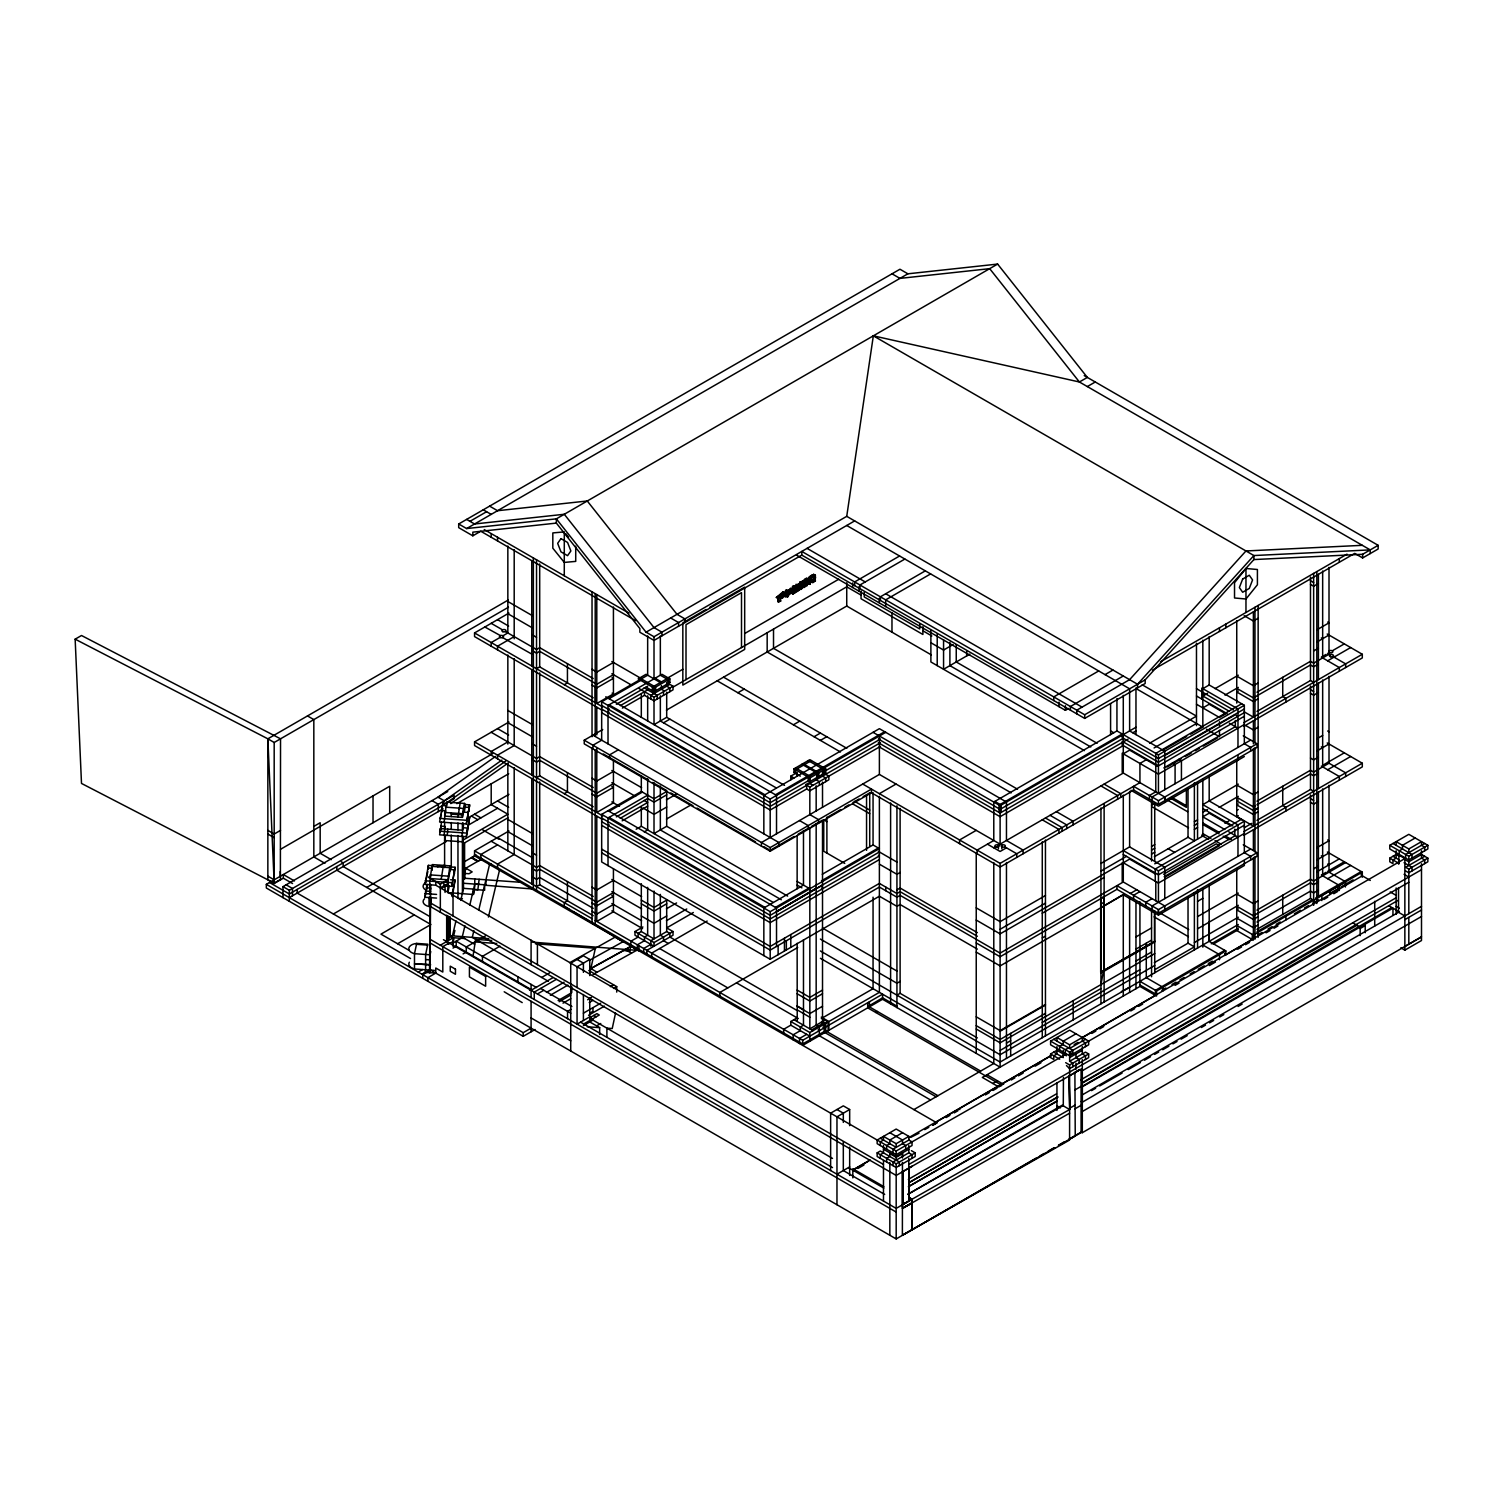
<?xml version="1.0" encoding="UTF-8"?>
<svg xmlns="http://www.w3.org/2000/svg" width="1503" height="1503" viewBox="0 0 1503 1503"><rect width="100%" height="100%" fill="white"/><g stroke="black" fill="none" stroke-linecap="round" stroke-linejoin="round"><path stroke-width="1.5" d="M447.349 803.26L442.897 802.94L439.609 822.009L466.306 823.926L469.612 804.838L465.16 804.518L462.417 817.369L444.606 816.11L446.804 802.17L464.596 803.429L464.596 810.756M442.897 804.161L442.897 802.94M444.061 822.329L445.733 810.831L441.281 810.53M453.023 946.383L453.023 937.891L449.002 935.58L446.673 941.554L446.673 915.195M529.544 990.383L531.085 989.5L456.198 946.251L456.198 941.16L536.515 987.527M466.306 823.926L469.612 804.838M467.978 816.091L467.978 812.428L463.525 812.108L463.525 808.445L445.733 807.167M482.444 961.413L482.444 956.321L500.011 946.176M606.893 1037.314L606.893 1028.165L612.228 1028.54L615.535 1013.116M849.665 1175.44L849.665 1147.108M852.821 1177.882L852.821 1168.714L883.839 1186.637M867.719 1002.745L867.719 1007.837L1001.919 1085.335L1000.115 1086.368M886.657 1162.007L886.657 1158.343L889.832 1156.521L889.832 1152.857M430.609 897.028L430.609 906.647L896.183 1175.44L912.039 1166.29L902.458 1171.739L902.458 1208.356L909.014 1204.636M902.458 1157.968L902.514 1152.857M912.058 1229.773L912.058 1199.281L908.789 1197.365L908.789 1201.029L902.495 1204.673L1069.591 1109.533L1062.208 1105.212L907.718 1194.397L1063.448 1105.363M1056.947 1046.633L1056.947 1053.96L1053.772 1055.801L1053.772 1059.446L1050.597 1057.624L1050.597 1053.96L1056.947 1050.296L1066.454 1055.801M1063.279 1050.296L1063.279 1057.624L1053.772 1052.138M1066.454 1065.552L1069.629 1068.614L1088.66 1057.624L1088.66 1053.96L1085.485 1052.138L1069.629 1061.287L1069.629 1052.138L1405.643 858.138L1405.643 854.474L1424.675 843.484M1069.629 1067.393L1069.591 1140.044L902.382 1235.184L902.458 1162.458M1058.807 1145.399L1075.246 1135.949L1074.889 1072.259L1079.642 1069.516M1075.979 1069.215L1075.979 1063.26M1068.708 1139.312L1081.239 1132.078L1081.239 1070.117L1082.31 1070.737L1408.818 882.242M1081.239 1101.549L1082.31 1102.187L1082.31 1059.615M1122.215 881.528L1122.215 862.778M976.236 952.132L1000.115 965.922L1123.286 894.811L1123.286 996.038M1123.286 795.106L1123.286 881.998L1164.769 905.952L1164.769 909.616M1135.967 734.591L1135.967 688.055M1123.286 894.811L1158.437 915.102L1158.437 910.536M1164.769 802.489L1164.769 797.924M1196.482 643.228L1196.482 725.63M1201.78 699.045L1201.78 688.055L1237.984 708.965L1237.984 747.404M1202.832 640.222L1202.832 727.114L1190.714 734.122M1250.665 751.068L1250.665 747.404L1244.334 743.741L1244.334 705.302L1209.182 684.992L1209.182 636.558M1237.984 760.236L1237.984 755.652M1244.334 860.937L1244.334 865.521L1158.437 915.102M1392.962 915.045L1392.962 908.188L1081.371 1087.327M1408.818 944.185L1408.818 917.337M798.3 586.038L796.628 587.805L795.312 586.114L795.951 587.26L798.3 586.038L798.318 589.289L796.477 589.552L797.454 591.449L799.558 589.777L799.728 583.84L797.135 584.761L799.728 583.84M794.185 585.794L794.279 587.635L794.843 586.17L792.682 586.095L792.025 588.274L792.926 594.061L795.895 592.182L795.294 587.429M812.296 577.64L812.353 574.728L810.324 576.1L811.357 579.106L807.9 581.68L810.699 578.73M783.025 593.685L783.063 591.787L783.683 594.061L779.85 595.489L783.683 594.061M812.747 582.6L812.39 579.763L810.925 579.857L811.733 579.369L812.747 582.6L815.377 580.947L815.246 579.2L813.442 579.801L815.528 577.866L814.87 575.893L813.48 576.851L814.833 574.822M804.518 584.686L806.209 584.46L805.57 582.732M806.266 581.717L805.646 580.139L806.266 581.717L804.443 582.056M799.07 583.465L799.558 589.777M801.287 584.404L802.02 582.788M801.888 586.809L802.583 585.588L801.212 586.414M905.764 1206.496L911.964 1202.87L912.058 1199.281L908.827 1197.403M803.861 587.523L802.17 583.765L802.903 581.717L803.729 584.93L801.813 588.781L800.216 589.12L803.072 584.667L803.861 587.523L807.186 585.494L806.867 578.242C803.692 578.354 803.297 582.525 802.865 580.722M806.867 578.242L807.186 585.494M462.68 828.923L463.018 822.761M777.934 601.67L778.272 596.372L777.934 601.67L780.677 601.031L780.508 595.864M786.783 596.766L786.914 595.019L787.44 597.161L788.624 594.061L791.48 593.197L788.624 594.061M785.148 596.766L784.472 595.132L787.177 591.844L787.704 593.854L785.148 596.766L787.572 595.395M635.769 620.739L480.753 531.235L472.825 535.819L458.697 527.647L458.697 523.983L466.625 528.568L556.354 518.854L646.065 632.181L846.734 516.337L873.337 335.827L1079.398 381.987L1370.229 549.891L1370.229 553.555M1100.947 984.615L1104.123 967.519M893.007 1152.857L893.007 1149.194L908.864 1140.044L908.864 1136.381L896.183 1129.054L877.151 1140.044L877.151 1143.689L896.183 1154.68L912.039 1145.53L912.039 1141.867L896.183 1151.016L435.776 885.211L425.067 884.44L428.355 865.371L432.808 865.69M425.067 884.44L427.81 871.59M440.435 818.102L441.281 814.175M441.638 812.522L442.352 805.514L446.804 805.815L446.804 802.17M436.546 898.08L425.067 897.272L427.059 884.29M425.067 897.272L425.612 891.035L430.609 891.392L430.609 884.515M426.683 889.701L427.434 886.225M450.073 865.86L447.875 879.8L430.065 878.541L432.263 864.582L450.073 865.86L450.073 869.523L454.526 869.842L454.526 873.506M466.306 836.739L469.612 817.651L466.306 836.739L439.609 834.841L441.563 821.991M431.831 870.293L432.263 868.246L427.81 867.926M421.892 974.169L425.067 972.347L425.612 969.773L425.612 954.48L427.81 944.203L416.688 943.414L414.49 953.691L414.49 968.984L434.423 970.393M441.074 827.984L440.154 832.267L440.154 828.604L462.417 830.182L462.417 823.325M429.52 893.928L430.76 888.085L426.307 887.785M430.609 891.392L430.065 970.093M430.76 899.696L430.609 902.984M445.489 836.401L444.606 840.515L462.417 841.793L463.525 836.513M447.819 829.149L447.255 835.386M443.385 865.39L441.206 879.33M460.143 803.109L457.964 817.05M430.76 951.549L430.065 954.8L414.49 953.691A9.319 5.392 0 0 1 408.854 948.074A9.319 5.392 0 0 1 416.688 943.414M430.065 964.982L430.065 972.704M464.596 803.429L462.417 814.927L451.276 814.138M429.52 972.648L430.309 895.901M463.882 811.658L464.596 808.313M473.52 894.51L447.875 892.613L449.303 885.887M463.525 824.922L461.853 836.419M443.892 882.129L443.892 885.793L451.783 886.357L455.071 867.269L450.618 866.949L447.33 886.037L447.612 884.722L441.262 888.386M451.783 886.357L455.071 867.269M469.049 808.633L469.612 806.059M451.783 895.506L455.071 880.082L450.618 879.762M450.073 917.112L449.679 937.459L449.679 916.605M460.801 900.429L463.525 888.367L462.886 839.538M597.048 972.253L590.848 968.533L623.858 950.384L630.039 950.835L631.016 941.16L638.136 937.045L638.136 933.382L641.311 931.559L654.012 938.887L654.012 891.072M589.928 972.648L595.376 948.243L535.387 943.79M801.944 584.78L802.47 582.488M469.763 905.294L474.76 884.065M474.347 890.565L473.501 894.153L473.52 889.419L477.86 889.757L479.119 879.293L463.525 878.184L465.817 868.227L480.885 859.528L480.885 854.493L497.549 844.893M452.215 936.707L455.973 920.851M453.831 935.016L454.902 930.47M462.248 937.027L464.934 925.698M473.896 930.601L472.28 937.402L548.351 981.309M478.724 910.198L489.527 864.526M483.402 938.285L483.722 936.895M488.419 917.037L499.484 870.275M464.596 873.168L465.817 868.227L472.167 871.89L469.011 873.731L464.559 873.412L464.559 878.504M794.843 586.17L792.682 588.669L792.926 594.061M795.294 586.865L796.064 584.291L797.792 585.137M795.951 587.26L798.131 584.348M787.835 592.22L785.693 593.591L787.177 591.844M786.445 591.299L791.104 588.575L787.102 591.675L786.031 589.834L784.153 593.366L786.351 593.967M787.102 591.675L786.877 590.003M803.579 582.093L802.17 583.765M808.558 583.897L809.403 580.778L807.9 583.521L810.042 584.16L811.582 580.252M813.574 574.334L813.161 577.152L813.574 574.334L815.509 575.198M781.879 597.743L783.608 596.015L782.537 598.138L780.076 596.71L780.771 595.395L783.608 596.015M780.733 597.086L781.428 595.77M784.81 593.741L787.534 590.378M809.253 577.039L810.23 579.707L810.981 578.505L809.253 577.039L808.107 578.824L809.929 577.415M1245.968 568.491L1234.527 582.713L1234.527 597.987L1245.968 599.002L1257.41 584.761L1257.41 569.505L1245.968 568.491L1245.968 612.491M796.571 589.157L798.149 588.594L796.853 586.752L795.669 588.086L797.511 587.128L796.402 586.414M1137.546 687.904L1137.546 684.241L1253.897 555.546L1370.229 549.891M1145.173 679.844L1145.173 683.508L1084.696 718.415L801.794 555.095L801.794 551.432L1084.696 714.752L1145.173 679.844L1253.897 559.567L1253.897 555.546L873.337 335.827M814.1 580.196L815.246 579.2M495.558 756.422L437.993 797.172L444.324 800.836L501.889 760.086M446.56 802.94L505.816 761.006M450.787 803.635L508.221 762.96M812.954 578.035L815.528 576.288M793.622 587.26L795.312 586.114M794.279 587.635L795.97 586.489M810.324 576.1L813.01 575.104M778.93 596.766L776.337 597.48L783.063 591.787M776.995 597.856L783.721 592.163M793.603 589.627L794.11 588.105L794.26 590.003M791.386 591.449L788.549 592.483L790.71 591.074L791.48 593.197M787.44 597.161L789.282 594.436M792.269 593.666L795.895 592.182M812.071 582.225L815.377 580.947M803.523 581.097L807.524 578.617M788.549 592.483L788.474 591.055L791.292 590.134L789.207 592.877M807.9 581.68L809.403 580.778M808.558 582.074L810.061 581.154M816.448 888.01L776.525 911.663L879.387 851.957M616.324 816.88L647.661 798.506L654.012 802.151L666.693 794.843M911.926 1229.755L912.039 1199.244L896.183 1208.393L430.309 939.431M805.646 580.139L804.424 580.853L805.12 582.431M805.082 581.229L806.303 580.515M1345.392 881.904L1321.87 895.506L1321.87 900.579M271.01 881.453L81.5 783.439L75.15 639.17L81.5 635.506L280.535 738.818L280.385 876.061M458.697 523.983L899.959 269.225L907.887 273.809L997.616 264.077L1087.345 377.422L1079.398 381.987L989.688 268.661L899.959 278.393L892.03 273.809M469.951 521.334L486.596 511.715M466.625 528.568L907.887 273.809M997.616 264.077L556.354 518.854L556.354 523.1L639.865 628.592L639.865 632.256L654.012 640.41L801.794 555.095M75.15 639.17L267.853 738.818L508.202 600.054M292.578 883.539L283.334 878.203L274.185 883.482L267.853 879.819L267.853 738.818L274.185 742.482L508.465 607.231M602.647 710.562L474.553 636.596L474.553 632.932L508.953 613.074M500.067 637.441L491.199 642.551L491.199 646.215M502.96 635.769L507.845 632.932L507.845 546.059M514.195 636.596L497.549 646.215L497.549 649.878M536.533 668.722L539.69 666.881L593.215 697.787M280.535 830.37L274.185 834.033L267.853 830.37M313.826 826.406L320.177 822.742L320.177 853.272L331.28 859.678M564.283 684.748L567.439 682.907L567.439 663.687M280.535 849.289L389.69 786.276L389.69 813.142M646.065 632.181L654.012 636.746L854.662 520.902M1087.345 386.572L1095.274 381.987M602.816 819.605L474.553 745.544L474.553 741.881L508.953 722.022M613.431 662.466L596.785 672.085L592.032 669.323M706.034 609.466L682.832 622.843L682.832 685.105L744.68 649.409L744.68 587.147L709.886 607.231M613.431 674.678L596.785 684.278L539.69 651.325L536.533 653.147L531.761 650.404M507.845 741.881L491.199 751.5L491.199 755.164M535.049 1029.499L523.213 1036.337L266.332 888.01L266.332 884.346L492.665 753.679M613.431 607.005L613.431 693.898L596.785 703.517L596.785 594.568M804.481 583.352L806.247 583.108M592.952 748.907L592.952 745.244L601.67 740.209L601.67 701.751L647.661 675.204L647.661 635.976M793.659 591.562L794.805 591.656L793.659 591.562L794.129 590.416L794.805 591.656M282.977 897.629L282.977 886.638L447.744 791.517M609.072 698.707L642.382 679.469M282.977 886.638L289.327 890.302L454.075 795.181L454.075 798.844L446.56 803.184M608.02 709.078L609.072 708.477M616.343 704.268L647.661 686.195M444.681 804.274L289.327 893.966L282.977 890.302M665.961 678.98L682.832 669.248M744.68 633.533L838.73 579.237M608.02 712.741L609.072 712.14M620.382 705.602L647.661 689.858M668.271 677.947L652.415 687.115L652.415 690.76M289.327 897.629L443.103 808.839M660.343 682.531L646.065 674.283L638.136 678.868L654.012 688.017L669.868 678.868L669.868 682.531L654.012 691.681L646.065 687.115M456.874 803.673L508.709 773.744M622.392 708.101L644.486 695.344L654.012 700.849L673.025 689.858L673.025 686.195L669.868 684.353L650.837 695.344L650.837 699.008M639.207 688.637L654.012 697.185L673.025 686.195M899.583 555.997L854.662 581.943L854.662 585.606M673.457 686.852L846.734 586.828L861.05 595.094M1243.263 735.812L1257.015 743.741L1257.015 747.404L1158.437 804.33L1133.581 789.977L1000.115 867.043L871.458 792.757L770.194 851.224L584.235 743.872L584.235 740.209L602.722 729.519M904.862 559.06L859.941 584.986L859.941 588.65M536.533 777.671L539.69 775.83L593.215 806.735M467.621 818.214L508.953 794.354M666.43 710.149L846.734 606.047L931.315 654.895M467.921 825.372L497.549 808.257M366.694 887.446L446.128 841.586M784.528 785.355L666.693 717.326L654.012 724.653L654.012 697.185M925.322 570.858L880.401 596.804L880.401 600.467M663.518 722.811L669.868 719.148M333.384 913.993L379.376 887.446M618.315 749.828L609.598 754.863L609.598 758.527M463.45 839.858L507.845 814.213L491.199 804.593L491.199 783.852M463.45 843.521L507.845 817.876M930.62 573.921L885.68 599.847L885.68 606.573M737.898 692.751L744.229 689.088M437.692 866.799L439.815 865.578L442.558 867.156M564.283 793.697L567.439 791.856L567.439 772.636M932.931 1125.165L936.895 1122.873L474.553 855.865L474.553 850.83L508.953 830.971M613.431 771.415L596.785 781.034L592.032 778.272M463.826 862.064L474.553 855.865M613.431 783.627L596.785 793.227L539.69 760.274L536.533 762.115L531.761 759.353M429.52 884.76L430.609 875.967L428.355 877.264L440.341 884.177L447.875 879.837M445.546 882.242L447.612 881.059L445.076 879.593M440.341 887.841L446.673 884.177M414.264 914.914L380.954 934.133L409.117 950.384M977.363 949.126L900.109 904.524L896.934 906.347L879.387 896.22L770.194 959.271L601.67 861.971L601.67 814.363L641.311 791.48L654.012 798.807L666.693 791.48L666.693 826.274L787.647 896.107M609.072 811.319L642.382 792.081M647.661 795.143L608.02 818.027L608.02 865.634M397.619 943.752L430.91 924.514L336.822 870.199L336.822 866.536M608.02 825.354L609.072 824.734M620.232 818.29L647.661 802.47L644.129 800.423M622.186 820.826L647.661 806.134M793.396 724.803L799.728 721.139M666.43 799.859L676.594 793.997M666.693 807.036L654.012 814.363L642.908 807.956M953.071 644.562L943.565 650.066L930.883 642.739M536.533 886.62L539.69 884.779L593.215 915.684M636.164 829.243L641.311 826.274L772.955 902.27M440.341 945.218L453.023 937.891M449.153 942.982L442.803 946.646L442.803 972.065L435.776 968.007L435.776 973.099L427.904 977.645L427.904 981.309M448.27 944.297L453.023 941.554M644.223 831.91L647.661 829.938L647.661 778.742M666.43 819.097L690.816 805.007M463.845 936.745L453.023 943.001L454.131 937.778L464.652 938.53M814.062 736.733L820.394 733.069M453.023 948.092L456.198 946.251M666.693 826.274L654.012 833.601L654.012 782.894M418.229 972.065L422.568 969.548M820.394 740.397L826.744 736.733M969.867 654.106L943.565 669.286L943.565 639.883M485.469 935.881L466.268 946.984L466.268 952.075L463.093 953.898M422.268 974.376L430.121 969.848L896.183 1238.923L1035.999 1158.193M430.609 970.13L422.756 974.658L422.756 978.321M800.31 776.149L793.979 772.486L793.979 768.841L809.835 759.673L823.043 767.3M811.413 760.593L795.557 769.743L795.557 773.406M793.979 772.486L795.557 771.584M790.803 779.813L790.803 776.149L796.515 772.861M613.431 880.363L596.785 889.983L592.032 887.221M775.473 794.768L884.685 731.717M601.67 701.751L770.194 799.051L885.737 732.337M793.979 768.841L809.835 777.99L825.692 768.841L825.692 772.486L809.835 781.654L808.238 780.733L808.238 777.07M613.431 892.575L596.785 902.176L539.69 869.222L536.533 871.064L531.761 868.302M809.835 779.813L770.194 802.715L601.67 705.414M822.517 776.149L822.517 772.486L880.457 739.044M805.608 784.698L808.764 782.875L812.991 785.317M816.167 778.592L819.699 776.563M880.457 742.707L770.194 806.378L601.67 709.078M824.621 773.707L828.867 776.149L828.867 779.813L809.835 790.803L806.66 788.981L770.194 810.023L601.67 712.741M806.66 788.981L806.66 785.317L809.835 787.14L880.457 746.371M613.431 904.468L596.785 914.087L592.032 911.344M1001.843 848.8L1001.843 845.137L879.387 774.44L761.457 842.525L761.457 846.189M666.693 903.791L654.012 911.1L641.311 903.791M541.662 977.457L549.572 972.892M584.235 740.209L770.194 847.56L871.458 789.094L871.458 792.757M666.43 908.808L676.594 902.946M771.772 849.402L794.166 836.476M798.074 834.221L809.835 827.42L809.835 1028.841L824.94 1020.124M811.413 826.518L822.517 820.112L822.517 1021.514L825.692 1023.355L825.692 1032.11M826.575 817.764L840.797 809.553M844.855 807.205L848.913 804.856M852.99 802.508L859.077 798.995M863.135 796.646L869.241 793.133M552.879 977.701L531.085 990.289L531.085 997.616M634.98 931.559L654.012 942.55L654.012 946.214L634.98 935.223L634.98 931.559L642.908 926.975M589.758 975.597L589.758 959.459L577.058 966.786L577.058 987.546M556.26 979.411L534.26 992.112L534.26 999.439M666.693 915.985L654.012 923.312L641.311 915.985M879.387 793.678L896.032 784.059M537.416 993.953L543.767 990.289M666.43 920.719L686.758 908.977M1098.693 670.958L1053.772 696.904L1053.772 700.567M546.472 992.393L564.095 982.21M593.027 974.489L637.216 950.009L631.016 946.27L623.895 950.366M1105.043 674.622L1112.971 670.037M550.342 995.249L567.871 985.123M667.501 927.426L693.353 912.509M796.684 1010.279L669.868 937.045L669.868 933.382L666.693 931.559L650.837 940.709L650.837 946.214M650.837 944.372L643.697 948.487L643.697 952.15M654.012 942.55L673.025 931.559L673.025 935.223L646.872 950.328L646.872 953.992M558.12 1000.528L571.76 992.638L571.76 986.795M559.172 1001.712L570.727 995.042M1123.286 675.993L1070.418 706.523L1070.418 710.186M796.534 555.114L1065.402 710.337L1068.577 708.495M563.024 1003.159L570.727 998.706M707.161 921.057L651.682 953.109L651.682 956.772M1160.504 661.827L1347.007 554.156M266.332 884.346L523.213 1032.674L531.085 1028.127M1152.369 670.188L1354.691 553.386L1362.62 557.951L1378.157 548.99L1378.157 545.326L1084.227 375.618M571.065 1009.321L567.552 1011.35L567.552 1018.677M587.617 999.758L591.524 997.504M610.368 986.626L613.543 984.784M1253.897 559.567L1362.62 554.288L1378.157 545.326M589.195 1002.52L593.046 1000.284M613.543 988.448L616.718 986.626L616.718 992.112M1258.143 618.278L1253.389 621.021L1244.146 615.685M1318.413 583.483L1313.641 586.226L1310.484 584.404M822.273 874.258L873.055 844.949L879.387 848.613L770.194 911.663L601.67 814.363M583.408 1013.172L600.674 1003.215M589.758 1013.172L592.933 1011.35L592.933 1007.686M588.556 1015.295L604.413 1006.146M775.473 907.38L808.764 888.16M878.334 847.993L821.465 880.833L822.517 881.453M589.758 1016.836L577.058 1024.163L577.058 991.21M590.566 1018.752L590.566 1017.306L596.916 1013.642L599.265 1015.013L583.408 1024.163M822.517 885.098L770.194 915.327L601.67 818.027M583.408 1025.591L592.933 1020.105L832.512 1158.418M879.387 859.584L770.194 922.635L601.67 825.354M596.898 1025.722L600.749 1023.487M1244.334 705.302L1158.437 754.882L1116.936 730.928L993.784 802.038L993.784 840.496L977.119 850.097L977.119 853.76M873.055 732.337L1000.115 805.702L1135.967 727.264M1202.832 688.656L1209.182 684.992M999.063 808.746L1001.186 808.746M1123.286 738.255L1000.115 809.365L878.334 739.044M1132.792 732.769L1135.967 730.928M1202.832 695.682L1206.007 693.86M1215.082 688.618L1238.322 675.185M1316.966 629.795L1329.009 622.843L1327.656 622.054M1128.039 739.175L1000.115 813.029L878.334 742.707M1207.585 693.24L1202.832 695.983L1229.247 711.238M900.109 872.473L896.934 874.295L879.387 864.169M976.236 830.351L959.572 839.97L959.572 843.634M1123.286 753.811L1129.617 750.147L1157.366 766.173M1202.832 707.894L1209.276 704.174M1224.964 695.1L1238.322 687.397M1316.966 642.006L1329.009 635.036M1238.322 691.061L1236.744 691.981L1253.389 701.582L1258.143 698.839M1149.626 743.196L1196.482 716.123L1142.186 684.786M896.934 889.87L900.109 888.029L977.363 932.63M797.698 947.529L719.862 992.468L719.862 996.132M1258.143 682.963L1253.389 685.725L1236.744 676.106M1313.641 650.931L1318.413 648.188M1154.079 747.949L1196.482 723.45M1256.959 692.207L1310.484 661.301L1313.641 663.142L1329.009 654.275L1329.009 567.382M1326.078 654.406L1321.306 657.149L1339.305 667.539L1339.305 671.202M1329.366 652.509L1327.656 653.486L1330.042 654.876M1332.278 650.818L1344.302 643.885M1241.685 703.761L1155.788 753.36L1155.788 791.818L1149.438 795.482L1149.438 799.145M993.784 847.805L995.493 846.828M1146.282 759.766L1139.932 763.43L1139.932 782.65L1000.115 863.38L862.741 784.059M1162.439 750.448L1186.675 736.451M1318.413 664.044L1313.641 666.806L1310.484 664.965L1253.389 697.918L1236.744 688.318M1244.334 708.965L1158.437 758.545L1122.215 737.635L1122.215 733.99L999.063 805.082L999.063 812.409M1327.656 660.813L1350.652 647.549M1164.167 755.84L1235.334 714.752L1237.984 716.273M1006.465 847.805L1000.115 851.468L987.433 844.16M1244.334 712.629L1158.437 762.209L1123.286 741.918M1244.334 716.273L1158.437 765.872L1123.286 745.582L1000.115 816.693L879.387 746.991M1256.959 711.426L1310.484 680.54L1313.641 682.362M1163.848 767.939L1235.334 726.663L1235.334 720.482M1166.967 767.056L1181.095 758.883M1185.134 756.554L1191.203 753.059M1195.242 750.73L1199.281 748.4M1203.321 746.052L1217.468 737.898M1243.751 722.718L1362.3 654.275L1362.3 657.938L1243.751 726.381M1244.334 724.521L1158.437 774.12L1122.215 753.21L1122.215 772.429L1164.769 797.003L1164.769 800.667M1258.143 727.227L1253.389 729.97L1245.987 725.705M1318.413 692.432L1313.641 695.175L1310.484 693.353M1250.665 740.077L1152.087 797.003L1152.087 800.667M822.517 990.082L809.835 997.41L797.135 990.082M822.517 993.746L809.835 1001.073L797.135 993.746M1133.581 789.977L1133.581 786.313L1158.437 800.667L1257.015 743.741M797.229 1009.884L809.835 1017.249M1151.561 805.232L1154.736 803.41L1154.736 861.52M1244.334 756.573L1158.437 806.153L1130.97 790.296M809.835 1036.168L790.803 1025.178L790.803 1021.514L797.135 1017.85M822.517 1006.259L809.835 1013.586L797.135 1006.259M790.803 1025.178L783.664 1029.311L783.664 1032.974M797.229 1021.476L797.135 943.302M803.56 1025.14L800.31 1027.019L800.31 1030.682L793.171 1034.797L793.171 1039.888M821.333 1018.546L873.055 988.692L873.055 897.178M811.733 1029.95L822.892 1023.505M1045.449 895.506L1000.115 921.658L976.236 907.868M1100.947 863.455L1129.617 846.903L1164.769 867.193L1164.769 898.625M1238.322 784.134L1202.832 804.631L1237.984 824.922L1237.984 856.353M1316.966 738.743L1322.659 735.455M806.66 1034.346L799.521 1038.46L799.521 1043.552M790.803 1021.514L809.835 1032.505L879.387 992.356L879.387 796.346M900.109 981.421L896.934 983.244L820.394 939.056M802.696 1040.283L882.562 994.178L882.562 999.27L802.696 1045.393L802.696 1040.283L595.207 920.494M1000.115 929.305L1045.449 903.134M1100.947 871.082L1126.442 856.353M1202.832 812.259L1207.585 809.516M825.692 1030.682L802.696 1043.946L474.553 854.493M867.719 1006.653L882.562 997.842L896.934 1006.146M1151.561 846.433L1154.736 844.611M1194.378 821.728L1197.553 819.886M1209.276 813.123L1202.832 816.843L1224.813 829.524M1219.083 807.449L1238.322 796.346M1316.966 750.955L1329.009 743.985M896.934 995.155L900.109 993.333L977.363 1037.934M1042.274 913.204L1104.123 877.489M1151.561 850.097L1154.736 848.274M1194.378 825.391L1197.553 823.55M1238.322 800.009L1236.744 800.93L1253.389 810.53L1258.143 807.787M875.761 1012.477L877.451 1011.5M1258.143 791.912L1253.389 794.674L1236.744 785.054M1318.413 757.136L1313.641 759.879L1310.484 758.038M1151.561 854.061L1154.736 852.239M1194.378 829.355L1197.553 827.514M1238.265 804.011L1236.744 804.894L1253.389 814.513L1258.143 811.752M1154.342 856.748L1188.028 837.284L1194.378 840.947L1194.378 782.819M1236.744 810.38L1238.265 809.497M1256.959 801.155L1310.484 770.25L1313.641 772.091L1329.009 763.223L1329.009 676.331M1322.903 765.196L1344.302 752.834M1123.286 881.998L1000.115 953.109L900.109 895.356L896.934 897.197L879.387 887.052L770.194 950.103L601.67 852.821M1154.736 863.83L1203.847 835.48M1224.964 823.287L1228.89 821.014M1236.744 759.635L1236.744 816.486L1238.265 815.603M1254.967 805.965L1253.389 806.867L1236.744 797.266M1256.959 804.819L1310.484 773.913L1313.641 775.755L1318.413 772.993M1100.684 972.253L1154.736 941.348L1100.684 972.253L1100.684 898.399L1104.123 896.727M1243.263 844.761L1257.015 852.689L1257.015 856.353L1158.437 913.279L1116.936 889.325L1000.115 956.753L976.236 942.963M1253.389 810.85L1258.143 808.088M1241.159 819.436L1155.262 869.016L1155.262 881.228M1327.656 769.761L1350.652 756.497M1042.274 937.91L1045.449 936.087M1100.947 904.036L1104.123 902.213M1123.286 850.566L1158.437 870.857L1244.334 821.258L1244.334 852.689L1250.665 856.353L1250.665 860.017M1124.094 894.041L1100.947 907.699M1244.334 825.222L1158.437 874.821L1123.286 854.531M1130.406 893.44L1136.756 889.776M1163.623 874.258L1216.303 843.841L1219.478 845.682L1164.769 877.264M1244.315 827.683L1251.755 823.381M1256.959 820.375L1310.484 789.488L1313.641 791.311M1164.167 876.7L1235.334 835.612M1139.932 891.598L1133.581 895.262L1133.581 898.926M1243.751 831.666L1362.3 763.223L1362.3 766.887L1243.751 835.33M1244.334 833.47L1158.437 883.069L1123.286 862.76M1318.413 801.381L1313.641 804.124L1310.484 802.301M1152.087 898.625L1145.737 902.288L1145.737 905.952M1250.665 849.026L1152.087 905.952L1152.087 909.616M1116.936 889.325L1116.936 885.662L1158.437 909.616L1257.015 852.689M1135.967 936.933L1151.561 927.915M1197.553 901.368L1202.832 898.324M849.665 1125.653L849.665 1109.515L836.964 1116.842L836.964 1204.73M1135.967 949.126L1151.561 940.126M1045.449 1004.455L1000.115 1030.607L976.236 1016.817M1197.553 916.623L1238.322 893.083M1316.966 847.692L1329.009 840.741L1327.656 839.952M1000.115 1031.227L1045.449 1005.056M1100.947 973.005L1154.736 941.968M1045.449 1013.304L1000.115 1039.475L976.236 1025.666M1135.967 961.037L1151.561 952.038M1154.736 953.56L1000.115 1042.819L976.236 1029.029M1197.553 928.835L1238.322 905.294M1316.966 859.904L1329.009 852.934M1238.322 908.958L1236.744 909.879L1253.389 919.479L1258.143 916.736M1006.465 1043.12L1010.674 1040.696M1042.274 1022.453L1100.947 988.579M1258.143 900.879L1253.389 903.622L1236.744 894.003M1313.641 868.828L1318.413 866.085M1000.115 1050.447L1139.932 969.736M1154.342 962.634L1188.028 943.189L1194.378 946.852L1154.736 969.736M1154.736 965.452L1000.115 1054.73L820.394 950.967M1194.378 942.569L1238.322 917.206M1316.966 871.796L1339.305 858.889M1256.959 910.104L1310.484 879.199L1313.641 881.04L1345.655 862.553M913.899 1109.59L993.784 1063.485L993.784 862.553M1326.078 872.304L1321.306 875.047L1339.305 885.436L1339.305 890.509M1344.302 861.783L1327.656 871.383L1345.655 881.791L1345.392 886.995M1238.322 924.514L1000.115 1062.057L820.394 958.294M1211.249 943.828L1238.322 928.178M1318.413 881.942L1313.641 884.703L1310.484 882.862L1253.389 915.815L1236.744 906.215M1225.828 954.63L1224.738 953.766L1225.828 954.63L1225.828 950.967L1156.577 990.947L1156.577 996.038L1139.932 986.419L982.323 1077.426L998.969 1087.045M1213.203 944.128L1238.322 929.624M1327.656 878.71L1350.652 865.446M1050.597 1041.147L1069.629 1030.156L1088.66 1041.147L1088.66 1044.81L1069.629 1055.801L1050.597 1044.81L1050.597 1041.147L1072.804 1053.96L1072.804 1050.296L1053.772 1039.306M1256.959 921.997L1310.484 891.11L1313.641 892.932L1318.413 890.189M1389.787 845.306L1408.818 834.334L1427.85 845.306L1427.85 848.97L1408.818 859.96L1389.787 848.97L1389.787 845.306L1408.818 856.297L1427.85 845.306M1258.143 924.984L1253.389 927.727L1236.744 918.108M902.514 1132.717L889.832 1140.044L889.832 1143.689L886.657 1145.53L886.657 1149.194M1075.979 1033.82L1063.279 1041.147L1063.279 1044.81M1256.959 929.324L1310.484 898.437L1313.641 900.259M1415.168 837.998L1402.487 845.306L1402.487 848.97L1399.312 850.811L1398.523 864.075M992.788 1083.475L997.428 1080.789M836.964 1174.219L849.665 1166.892M1224.738 950.347L1155.488 990.327L1155.488 995.418L1083.043 1037.239M1312.57 899.639L1257.072 931.672L1258.143 932.311M1062.79 1044.51L1059.615 1046.351L1059.615 1050.015M1362.3 877.264L1362.3 872.172L1253.389 935.054L1236.744 925.435M911.4 1150.659L915.195 1152.857L915.195 1156.521L896.183 1167.493L877.151 1156.521L877.151 1152.857L880.307 1151.016L899.339 1162.007L899.339 1165.67M1396.137 850.811L1396.137 858.138L1392.962 859.96L1392.962 863.624L1389.787 861.801L1389.787 858.138L1396.588 854.211M880.307 1145.53L880.307 1141.867L883.482 1140.044L883.482 1136.381L896.183 1143.689L908.864 1136.381M1165.877 987.978L1161.838 990.327L1162.927 990.947L1162.927 987.283L1146.282 977.664L1146.282 943.189M1171.945 984.484L1175.985 982.154M1180.024 979.824L1184.063 977.495M1190.113 973.982L1194.152 971.652M1198.192 969.322L1204.26 965.828M1208.299 963.498L1212.339 961.168M1252.3 938.079L1253.897 937.177M1257.936 934.828L1261.994 932.499M1268.062 928.986L1272.12 926.656M1276.16 924.307L1280.218 921.978M1294.402 913.786L1300.471 910.273M1304.529 907.944L1308.568 905.595M1312.626 903.265L1318.695 899.752M1330.85 892.744L1336.918 889.231M1340.977 886.902L1353.113 879.875M870.162 1159.959L853.911 1169.353L853.911 1170.781M908.751 1137.677L1050.954 1055.594M1056.947 1041.147L1056.947 1037.483L1069.629 1044.81L1362.3 875.836M1396.137 845.306L1396.137 841.642L1408.818 848.97L1421.5 841.642L1421.5 845.306L1424.675 847.147L1424.675 850.811M852.821 1170.161L868.696 1161.011M935.824 1122.253L997.879 1086.406M1000.848 1084.696L1050.841 1055.839M1224.738 955.438L1252.3 939.525L1252.3 934.434M857.931 1168.47L863.943 1164.994M946.157 1117.537L949.858 1115.395M954.18 1112.896L957.993 1110.698M985.292 1094.935L989.199 1092.681M993.107 1090.426L997.015 1088.172M1011.124 1080.018L1014.882 1077.839M1018.358 1075.847L1023.111 1073.104M1035.041 1066.209L1041.015 1062.753M1091.836 1033.425L1095.8 1031.133M1099.764 1028.841L1103.728 1026.549M1130.726 1010.974L1134.69 1008.682M1138.673 1006.371L1142.656 1004.079M1175.045 985.386L1179.085 983.056M1209.389 965.546L1215.439 962.052M1237.645 949.238L1241.572 946.965M1245.517 944.692L1249.444 942.419M1266.071 932.818L1270.035 930.526M1273.999 928.253L1277.963 925.961M1323.842 899.47L1327.807 897.141M1333.762 893.74L1337.726 891.429M1068.539 1047.835L1065.364 1049.676L1065.364 1053.34M1074.157 1044.604L1077.876 1042.443M1085.485 1039.306L1069.629 1048.474L1069.629 1044.81M908.864 1149.194L896.183 1156.521L883.482 1149.194M1069.629 1057.624L1082.31 1050.296M912.039 1158.343L912.039 1154.68L908.789 1152.82L893.007 1162.007L893.007 1165.67M1424.675 856.297L1405.643 867.287L1408.818 869.11L1427.85 858.138L1427.85 861.801L1408.818 872.773L1405.643 870.951M877.151 1152.857L896.183 1163.848L915.195 1152.857M1065.665 1062.659L1069.629 1064.951L1088.66 1053.96M1421.5 869.73L908.864 1164.449M1069.065 1076.035L1069.779 1109.421L1069.065 1076.035L1079.793 1069.835M908.357 1179.385L1056.477 1093.865M1080.826 1079.812L1396.249 897.704M1057.624 1096.871L909.484 1182.391L1057.999 1097.096M1081.972 1082.818L1397.771 900.485M1074.889 1089.957L1081.239 1086.293L1082.31 1086.913L1082.31 1132.698L1421.5 936.857L1404.854 946.477M908.601 1186.562L1056.741 1101.041M1081.089 1086.988L1391.872 907.549M1360.159 928.516L1365.212 925.604M1082.047 1095.011L1398.523 912.302L1404.854 915.966M1070.136 1107.955L1074.889 1105.212M1082.31 1102.187L1421.5 906.347M911.889 1202.907L902.458 1208.356L1069.591 1113.197M1074.889 1108.876L1081.239 1105.212M1404.854 919.629L1421.5 910.01M1421.5 916.511L1081.596 1111.919M1040.057 1155.845L1044.115 1153.496M1048.192 1151.148L1054.279 1147.634M1058.356 1145.286L1064.443 1141.754M1069.065 1139.518L1081.596 1132.285L1081.596 1068.802L908.864 1168.113L908.845 1201.066L908.789 1158.456M1400.815 947.811L1404.854 950.14L1421.5 940.521L1421.5 863.774M1082.404 1083.081L1357.002 925.284M908.376 1186.731L1056.947 1101.361M1091.535 1090.633L1095.612 1088.304M1099.67 1085.955L1122.065 1073.104M1128.171 1069.591L1140.382 1062.565M1144.441 1060.235L1150.546 1056.722M1154.623 1054.392L1158.7 1052.044M1162.758 1049.714L1168.864 1046.201M1172.941 1043.852L1177.018 1041.523M1181.076 1039.174L1187.182 1035.68M1201.423 1027.488L1205.5 1025.14M1209.577 1022.81L1213.635 1020.462M1219.741 1016.967L1223.818 1014.619M1238.059 1006.446L1242.136 1004.098M902.514 1235.259L1054.787 1147.71M910.874 1142.543L1066.435 1053.941M776.337 597.48L778.272 596.372M569.637 962.728L615.159 937.102L623.087 941.686L589.12 960.511M784.472 596.39L786.914 595.019M793.64 590.698L794.805 590.792M476.338 855.207L471.698 857.781L477.747 861.407L482.388 858.852M590.848 968.533L631.016 946.27M910.705 1137.376L919.009 1133.206M924.721 1129.617L928.779 1127.363M932.837 1125.127L936.895 1122.873M800.216 589.12L800.028 582.018L802.884 581.06M800.028 582.018L803.541 581.436M1121.407 991.548L1129.617 987.283M500.386 635.6L484.849 626.995M502.641 637.591L532.006 654.218M778.61 602.064L780.677 601.031M556.354 523.1L472.825 532.156L472.825 535.819M1362.3 545.326L1245.968 550.962L1129.617 679.657L1076.768 710.186L1076.768 713.831M464.596 807.092L469.049 807.412L469.049 811.075M444.606 812.447L462.417 813.705L462.417 817.369M439.609 818.365L466.306 820.262M440.68 826.143L445.132 826.462L444.061 835.161M462.943 827.721L467.395 828.04L467.395 831.704M439.609 831.178L466.306 833.075M437.26 865.991L443.93 866.479M430.065 874.878L447.875 876.136M479.119 879.293L520.151 882.261M463.525 883.276L485.92 884.872L485.92 879.762M425.067 880.777L451.783 882.693M463.525 888.367L474.666 889.156M425.067 893.609L436.546 894.417M462.417 898.738L457.964 898.418L457.964 835.518M416.481 944.316L427.622 945.105M425.612 959.572L430.065 959.891M430.666 964.776L414.49 963.874L430.121 964.738M425.067 972.347L435.776 973.099M587.26 1026.774L599.659 1027.657L599.659 1034.515M491.688 940.521L475.624 939.337L473.05 955.983M623.632 950.347L630.039 950.835M475.061 941.911L496.704 943.508M474.76 884.046L479.119 884.384M531.78 888.912L484.624 885.192L484.624 890.283L473.52 889.419M450.073 935.655L488.794 938.699M532.381 942.137L639 950.497M784.153 593.366L785.693 593.591M807.9 583.521L810.042 584.16M808.107 578.824L810.23 579.707M1310.484 580.74L1313.641 582.563M1327.205 634.003L1362.3 654.275M1321.306 637.93L1322.659 638.7M1332.954 656.548L1345.655 663.875L1345.655 667.539M1310.484 689.689L1313.641 691.512M1327.656 731.003L1329.009 731.792M1327.205 742.952L1362.3 763.223M1321.306 746.878L1322.659 747.649M1244.146 711.802L1253.389 717.156L1253.389 611.871M1327.656 762.434L1345.655 772.824L1345.655 776.487M1196.482 688.656L1201.78 691.718M1202.832 692.319L1233.305 709.923M1321.306 766.098L1339.305 776.487L1339.305 780.151M1196.482 695.983L1227.218 713.718M1209.182 704.231L1225.828 713.85L1219.478 717.495L1196.482 704.231M1229.398 723.225L1237.984 728.185M846.734 516.337L1137.546 684.241M1135.855 688.449L1202.832 727.114M1206.533 729.256L1219.478 736.733L1219.478 730.326M1427.85 858.138L1421.5 854.474L1408.818 861.801L1404.065 859.04M846.734 525.486L1129.617 688.806L1129.617 730.928L1164.769 751.218L1164.769 789.676M1392.962 843.484L1411.993 854.474L1411.993 858.138M1310.484 798.638L1313.641 800.46M1398.523 854.925L1404.854 858.589L1404.854 950.14M1396.137 854.474L1399.312 856.297M1392.962 856.297L1399.312 859.96M1404.065 862.703L1411.993 867.287L1411.993 870.951M1389.787 858.138L1399.312 863.624M1404.065 874.314L1408.818 877.057M1178.784 759.316L1181.433 760.837L1181.433 780.057M807.073 548.37L865.221 581.943M885.68 593.76L1082.047 707.124M1327.374 852.013L1362.3 872.172M1172.434 762.979L1175.083 764.501L1175.083 783.721M1370.285 880.439L1361.23 875.197L1361.23 871.552L1317.323 896.896L1318.413 897.516L1318.413 792.231M1390.237 891.955L1396.231 895.412M1110.585 730.928L1113.761 732.769M1321.306 855.827L1322.659 856.597M1327.656 864.075L1329.009 864.845M922.898 630.809L931.841 635.976M1396.137 906.347L1399.312 908.188M1236.744 816.486L1253.389 826.105L1253.389 748.456M1244.334 821.258L1209.182 800.967L1209.182 775.548M1388.716 905.727L1399.312 911.833M815.528 577.866L814.138 578.711M1097.115 743.29L956.246 661.959L956.246 644.862M1202.832 808.595L1232.817 825.917M1209.182 813.179L1231.164 825.861M1090.783 746.953L949.896 665.622L949.896 642.326M803.729 585.043L802.903 581.717M1171.908 797.398L1185.792 805.401M801.268 585.043L802.583 585.588M1170.536 798.187L1186.393 807.355L1186.393 788.925M1228.815 831.835L1237.984 837.133M1084.433 750.617L930.883 661.959L930.883 630.527M801.174 587.579L802.301 588.068M1167.568 800.141L1187.558 811.695M798.318 589.289L797.642 585.644M1202.832 822.968L1219.083 832.361M1225.189 835.875L1231.276 839.388M1202.832 824.471L1219.083 833.846M1223.141 836.194L1229.247 839.726M1315.745 897.798L1316.816 898.437M1210.967 838.317L1202.832 833.62L1201.818 835.48L1208.6 839.407M1215.025 840.665L1221.112 844.179M1152.613 807.073L1188.516 827.796M1352.738 922.823L1360.159 927.107L1360.159 935.636M1104.123 784.115L1120.768 793.716L1120.768 797.379M1100.947 785.937L1117.593 795.557L1117.593 799.22M1168.207 848.725L1174.557 852.389M1017.531 789.207L773.519 648.319L773.519 629.099M1056.421 811.658L1073.067 821.258L1073.067 824.922M1155.6 874.107L1129.617 859.115L1000.115 933.87L976.236 920.08M1011.2 792.87L767.169 651.983L767.169 632.763M1050.071 815.302L1066.717 824.922L1066.717 828.585M1253.897 933.513L1254.967 934.133M1045.449 817.989L1062.095 827.589L1062.095 831.253M1042.274 819.811L1058.92 829.431L1058.92 833.094M489.621 506.135L497.549 510.719L587.26 500.987L676.989 614.314L684.917 618.898L684.917 622.561M879.387 734.779L880.457 735.38M994.836 801.418L1001.186 805.082L1001.186 812.409M483.271 509.799L491.199 514.383M670.657 617.977L678.586 622.561L678.586 626.225M1160.466 913.223L1188.704 929.53M1209.182 884.497L1209.182 941.348L1225.828 950.967M466.625 519.418L474.553 523.983L564.283 514.27L654.012 627.596L661.94 632.181L661.94 635.844M484.248 529.582L628.987 613.168M1154.116 916.886L1188.422 936.688M1202.832 945.011L1219.478 954.63L1219.478 959.722M723.563 677.158L846.809 748.306M717.213 680.821L840.459 751.97M1004.737 846.828L1016.761 853.76L1016.761 857.424M669.868 678.868L661.94 674.283L608.02 705.414L608.02 743.872M824.095 767.92L825.692 768.841M808.238 760.593L824.095 769.743L824.095 773.406L822.517 772.486M668.271 681.611L669.868 682.531M824.095 771.584L825.692 772.486M655.064 678.248L661.395 681.911M802.959 763.637L818.816 772.805L818.816 776.469M801.907 764.257L817.764 773.406L816.167 779.813L819.342 781.654L819.342 785.317M821.465 775.548L825.692 777.99L825.692 781.654M664.57 691.079L661.395 689.238L661.395 685.575M854.662 801.362L869.711 810.061M507.845 601.501L532.306 615.629M611.853 661.545L641.612 678.736M639.733 677.947L655.59 687.115L655.59 690.76L654.012 689.858M795.557 767.92L809.835 776.149M852.671 803.88L869.711 813.724M644.129 687.81L657.168 695.344L657.168 699.008M790.803 776.149L793.979 777.99M507.845 613.712L532.306 627.841M611.853 673.757L631.561 685.124M1139.932 981.327L1156.577 990.947M612.116 677.571L613.431 678.341L596.785 687.942L592.032 685.199M1139.932 984.991L1156.577 994.61M531.761 634.548L536.533 637.291M497.549 619.668L508.634 626.075M1104.123 970.581L1103.86 896.558M593.215 678.567L539.69 647.661L536.533 649.503L505.421 631.542M491.199 623.332L502.547 629.87M612.116 693.127L613.431 693.898M776.168 787.854L660.343 720.989L660.343 695.814M826.894 821.653L823.738 819.83L823.738 851.262L844.742 863.398M878.334 851.356L896.934 862.102M605.765 696.791L607.099 697.561M608.02 698.087L776.525 795.388L776.525 833.827M878.334 855.32L879.387 855.94L770.194 918.972L601.67 821.69M609.072 704.813L764.895 794.768M474.553 632.932L602.647 706.898M799.521 820.563L808.238 825.598L808.238 829.261M977.363 936.294L900.109 891.692L896.934 893.534L879.387 883.407L770.194 946.439L601.67 849.157M592.952 735.174L778.911 842.525L778.911 846.189M603.267 753.942L648.638 780.132M652.659 782.462L666.768 790.616M670.808 792.945L692.977 805.74M697.016 808.069L755.483 841.83M763.843 846.659L768.597 849.402M821.465 888.16L822.517 888.761M507.845 710.449L532.306 724.578M611.853 770.494L641.612 787.685M797.135 881.453L809.835 888.761M797.135 885.098L801.907 887.86M507.845 722.661L532.306 736.789M611.853 782.706L635.581 796.402M611.853 786.37L613.431 787.29L596.785 796.891L592.032 794.148M531.761 743.497L536.533 746.239M497.549 728.617L508.634 735.023M1069.629 1061.287L1072.804 1063.109L1072.804 1066.773M593.215 787.516L539.69 756.61L536.533 758.451L491.199 732.28M1050.597 1053.96L1059.709 1059.22M611.853 801.926L619.48 806.341M781.316 899.771L660.343 829.938L660.343 786.05M822.423 928.027L896.934 971.051M608.02 810.699L776.525 908L776.525 946.439M609.072 817.425L764.895 907.38M474.553 741.881L602.816 815.941M882.562 999.27L1000.115 1067.149L1000.115 863.38M1056.947 1105.851L1060.442 1107.861M980.614 1071.075L869.41 1006.86L869.41 1001.768M986.964 1074.739L1003.609 1084.358M1081.239 1132.078L1082.31 1132.698M497.549 800.949L508.634 807.355M507.845 819.398L532.306 833.526M611.853 879.443L641.612 896.633M641.311 900.128L654.012 907.455L666.693 900.128L666.693 931.559M307.495 715.935L313.826 719.599L313.826 856.917L324.93 863.342M507.845 831.61L532.306 845.738M611.853 891.655L641.612 908.845M474.553 814.213L480.885 817.876M611.853 895.318L613.431 896.239L596.785 905.839L592.032 903.096M667.332 928.253L673.025 931.559M821.239 1017.136L828.867 1021.514L828.867 1030.288M471.397 816.035L477.747 819.699M821.784 1018.282L828.115 1021.946L828.115 1030.701M531.761 852.445L536.533 855.188M797.135 1005.958L803.485 1009.621M820.995 1022.397L824.17 1024.238L824.17 1032.993M497.549 837.566L532.306 857.631M611.853 903.547L641.612 920.738M432 800.611L438.331 804.274L438.331 811.601M482.651 829.863L498.883 839.219M822.892 1027.169L824.17 1027.902M593.215 896.464L539.69 865.559L536.533 867.4L491.199 841.229M826.744 1031.509L937.966 1095.706M958.82 1108.97L959.891 1109.59M936.106 1096.777L824.903 1032.561L824.903 1031.133M611.853 910.874L642.551 928.61M668.328 943.489L663.518 940.709L663.518 937.045L660.343 935.223L660.343 894.417M736.508 982.849L798.318 1018.546M818.083 1029.95L819.342 1030.682M793.979 1019.692L812.991 1030.682M930.564 1099.989L819.342 1035.774L819.342 1027.019L816.167 1025.178L816.167 823.757M593.215 908.357L539.69 877.47L536.533 879.293L531.761 876.55M659.61 948.525L727.79 987.884M474.553 850.83L592.032 918.671M471.904 857.405L478.255 861.069M471.397 857.687L477.747 861.407M908.864 1140.044L912.039 1141.867M589.758 959.459L583.408 955.795L570.727 963.122L570.727 1051.01M849.665 1109.515L843.315 1105.851L830.633 1113.178L830.633 1170.555M889.832 1132.717L902.514 1140.044L902.514 1143.689L905.689 1145.53L905.689 1149.194M577.058 959.459L583.408 963.122L583.408 972.347M836.964 1109.515L843.315 1113.178L843.315 1122.403M880.307 1138.203L896.183 1147.353L896.183 1143.689M588.8 970.506L616.718 986.626M889.832 1153.646L896.183 1157.31L902.514 1153.646L902.514 1156.521M430.309 902.815L883.482 1164.449M341.313 861.801L343.172 862.872L343.172 866.536L430.102 916.717M462.699 937.402L474.535 944.241M593.741 1015.483L596.09 1016.836M540.592 988.448L571.891 1006.522M590.566 1017.306L592.933 1020.105M848.763 1167.812L883.839 1188.065M267.853 834.033L274.185 837.697M599.659 1027.657L589.758 1021.927L589.758 997.86M443.441 939.694L570.727 1013.172M884.685 1194.434L843.315 1170.555L843.315 1141.998M580.59 1022.134L832.512 1167.587M430.309 943.095L896.183 1212.057M294.438 880.946L283.334 874.539L283.334 878.203M531.085 1017.944L570.727 1040.827M286.152 884.816L292.484 888.48L292.484 895.788M267.853 876.155L274.185 879.819M410.544 958.538L297.181 893.083L297.181 889.419M269.507 882.524L282.451 890.001M563.043 905.576L569.036 909.183M573.038 911.588L623.087 941.686M625.229 949.464L631.429 953.203M504.2 991.773L522.217 1002.614M499.785 637.253L500.142 637.479A2.048 1.184 0 0 0 503.524 636.84A2.048 1.184 0 0 0 500.856 635.468A2.048 1.184 0 0 0 500.142 637.479M796.327 588.462L797.229 589.533M565.71 533.678L568.566 537.247M797.511 587.128L798.149 588.594M797.135 589.928L797.454 591.449M810.981 576.476L811.357 579.106M791.104 588.575L791.292 590.134M790.446 588.199L790.616 589.758M814.588 578.824L814.701 580.571M790.71 591.074L790.822 592.821M280.197 871.59L280.535 879.443L274.185 883.088L267.853 738.818M779.85 595.489L780.019 600.655M800.686 582.413L800.892 589.495M805.138 583.746L805.176 585.062M1424.675 863.624L1424.675 859.96L1421.5 858.138L1421.5 850.811M1408.818 848.97L1408.818 852.633M1408.818 856.297L1408.818 865.446M1408.818 869.11L1408.818 913.674M1398.523 887.597L1398.523 912.302M1396.137 887.991L1396.137 914.35M1374.719 901.33L1374.719 926.036M1365.212 924.195L1365.212 932.724M1362.62 554.288L1362.62 557.951M1339.305 558.59L1339.305 562.254M1337.726 886.357L1337.726 890.02M1329.798 890.903L1329.798 894.604M1329.009 785.28L1329.009 872.172M1322.659 571.046L1322.659 657.938M1322.659 679.995L1322.659 766.887M1322.659 788.943L1322.659 875.836M1318.413 574.334L1318.413 679.619M1318.413 683.283L1318.413 788.568M1316.816 571.591L1316.816 903.528M1313.641 573.413L1313.641 905.351M1310.484 577.077L1310.484 680.54M1310.484 686.026L1310.484 789.488M1310.484 794.974L1310.484 898.437M1285.892 702.051L1285.892 698.388L1282.735 696.547L1282.735 677.327M1285.892 811L1285.892 807.336L1282.735 805.495L1282.735 786.276M1285.892 916.285L1285.892 919.949M1282.735 895.224L1282.735 914.444M1258.143 605.465L1258.143 937.402M1254.967 607.287L1254.967 742.914M1254.967 747.536L1254.967 851.919M1254.967 856.541L1254.967 939.225M1253.389 720.82L1253.389 743.835M1253.389 829.769L1253.389 850.529M1253.389 857.461L1253.389 940.145L1236.744 930.526L1236.744 868.584M1236.744 620.645L1236.744 703.085M1234.808 829.13L1234.808 835.311M1225.828 624.121L1225.828 627.784M1219.478 627.784L1219.478 631.448M1219.478 721.778L1219.478 726.043M1209.276 922.072L1209.276 941.291M1202.832 779.212L1202.832 836.063M1202.832 889.325L1202.832 947.172M1197.553 783.157L1197.553 839.125M1197.553 889.72L1197.553 948.074M1194.378 892.613L1194.378 949.896M1188.028 789.225L1188.028 837.284M1188.028 896.972L1188.028 943.189M1158.437 754.882L1158.437 793.34M1158.437 800.667L1158.437 804.33M1158.437 870.857L1158.437 902.288M1158.437 909.616L1158.437 913.279M1155.788 881.528L1155.788 900.767M1154.736 911.025L1154.736 972.779M1154.473 910.874L1154.473 941.197M1151.561 801.587L1151.561 861.031M1151.561 909.766L1151.561 976.781M1139.932 901.819L1139.932 986.419M1135.967 901.762L1135.967 988.711M1129.617 791.442L1129.617 846.903M1129.617 898.08L1129.617 992.375M1123.286 695.363L1123.286 773.049L998.405 845.137L998.405 848.8M1122.215 741.298L1122.215 745.281M1116.936 698.632L1116.936 730.928M1110.585 703.667L1110.585 734.591M1104.123 803.861L1104.123 1002.013M1100.947 807.994L1100.947 1003.835M1085.485 1046.633L1085.485 1042.969L1082.31 1041.147L1082.31 1037.483M1085.485 1059.446L1085.485 1055.801L1082.31 1053.96L1082.31 1046.633M1084.696 714.752L1084.696 718.415M1079.135 1063.109L1079.135 1059.446L1075.979 1057.624L1075.979 1053.96M1073.198 1000.641L1073.198 1019.861M1069.629 1052.138L1069.629 1055.801M1069.629 1064.951L1069.629 1068.614M1065.402 705.752L1065.402 710.337M1063.448 1077.444L1063.279 1105.851M1059.051 702.089L1059.051 706.673M1056.947 1082.949L1056.947 1110.416M1045.449 840.045L1045.449 1035.886M1042.274 841.868L1042.274 1037.709M1023.111 853.76L1023.111 850.097L1006.465 840.496L1006.465 802.038L879.387 728.673L763.843 795.388L763.843 833.827M1010.674 1033.369L1010.674 1055.951M1006.465 862.553L1006.465 1058.394M1000.115 805.702L1000.115 844.16M976.236 853.873L976.236 1053.359M966.692 651.663L966.692 655.928M937.214 634.191L937.214 665.622M922.898 626.732L922.898 634.473L861.05 598.758L861.05 591.036M919.723 624.403L919.723 628.968L864.225 596.935L864.225 592.351M911.964 1199.206L911.889 1229.773M908.789 1145.493L908.864 1152.857M902.927 1171.457L902.927 1204.429M900.109 808.389L900.109 993.333M896.934 805.758L896.934 1007.574M896.183 1151.016L896.183 1160.184M896.183 1163.848L896.183 1238.923M891.974 612.942L891.974 632.181M890.603 802.978L890.603 1003.91M889.832 1162.495L889.832 1235.259M885.737 887.052L885.737 890.715M883.482 1145.53L883.482 1152.857L880.307 1154.68L880.307 1158.343M883.482 1160.485L883.482 1201.066M879.33 598.326L879.33 602.91M879.387 736L879.387 774.44M873.055 792.701L873.055 844.949M869.711 792.964L869.711 846.377M866.555 794.899L866.555 850.341M859.04 586.621L859.04 591.186M852.689 582.957L852.689 587.523M846.734 582.751L846.734 606.047M826.894 817.256L826.894 853.103M822.517 782.105L822.517 807.28M818.553 823.306L818.553 819.642L809.835 814.607L809.835 787.14M817.237 775.548L817.237 779.212M816.167 785.768L816.167 810.944M809.835 777.99L809.835 781.654M809.835 1032.505L809.835 1041.26M803.485 830.577L803.485 885.098L763.843 908L763.843 955.607M803.485 939.751L803.485 1025.178M797.135 772.486L797.135 776.149M797.135 836.006L797.135 888.761M790.803 934.547L790.803 947.36M786.351 940.765L786.351 949.934M784.453 938.21L784.453 951.023M778.122 945.537L778.122 954.687M770.194 799.051L770.194 837.49M770.194 847.56L770.194 851.224M770.194 911.663L770.194 959.271M741.505 647.568L741.505 592.633L686.007 624.684L686.007 679.619M669.868 691.681L669.868 688.017L666.693 686.195L666.693 682.531M668.271 683.452L668.271 679.788L660.343 675.204L660.343 635.976M666.693 692.15L666.693 717.326M663.518 691.681L663.518 695.344M654.012 636.746L654.012 678.868M654.012 688.017L654.012 693.522M647.661 695.814L647.661 720.989M647.661 887.352L647.661 935.223L644.486 937.045L644.486 940.709L637.347 944.823L637.347 949.934M644.486 691.681L644.486 695.344M641.311 694.424L641.311 717.326M641.311 775.567L641.311 791.48M641.311 807.036L641.311 826.274M641.311 883.689L641.311 931.559M638.944 945.744L638.944 950.835M613.431 759.86L613.431 802.846L596.785 812.465L596.785 748.719M613.431 868.809L613.431 911.795L596.785 921.414L596.785 816.129M596.785 707.18L596.785 734.873M595.47 687.19L595.47 702.746M595.207 593.647L595.207 736.263M595.207 750.11L595.207 924.157M592.032 591.806L592.032 736.733M592.032 748.269L592.032 922.316M583.408 994.535L583.408 1020.499M575.724 546.134L575.724 561.389L564.283 562.423L552.822 548.182L552.822 532.926L564.283 531.893L564.283 575.799M567.439 881.585L567.439 900.804L564.283 902.645L564.283 906.309M539.69 563.926L539.69 666.881M539.69 672.874L539.69 775.83M539.69 781.823L539.69 884.779M537.416 943.903L537.416 964.644M536.533 559.774L536.533 890.283M533.358 557.932L533.358 888.442M531.761 560.694L531.761 665.979M531.761 669.643L531.761 774.928M531.761 778.592L531.761 883.877M531.085 940.239L531.085 964.644M531.085 984.39L531.085 989.5M531.085 1001.28L531.085 1031.791M523.213 1032.674L523.213 1036.337M517.934 976.8L517.934 981.91M514.195 549.703L514.195 638.775M514.195 658.652L514.195 745.544L497.549 755.164L497.549 758.827M514.195 767.601L514.195 854.493L497.549 864.112L497.549 867.776M507.845 655.007L507.845 744.06M507.845 763.862L507.845 850.83M497.549 537.266L497.549 540.93M491.199 533.603L491.199 537.266M491.199 864.112L491.199 865.484M474.76 878.954L474.76 887.202M464.596 843.07L464.596 879.274M462.417 835.837L462.417 893.627M459.091 808.126L459.091 809.347M457.964 823.005L457.964 829.863M455.071 880.082L452.328 896.596L452.328 892.932M453.023 889.682L453.023 893.346M453.023 895.168L453.023 915.928M451.276 812.916L451.276 816.58M451.276 822.536L451.276 829.393M451.276 835.048L451.276 868.039M449.679 871.327L449.679 867.663L431.868 866.386L431.868 870.049M449.002 935.58L449.002 939.243M448.57 916.98L448.57 937.571M447.875 883.463L447.875 892.613M447.875 915.665L447.875 940.84M445.076 885.549L445.076 892.425M444.606 822.047L444.606 828.923M444.606 834.56L444.606 867.569M440.341 884.177L440.341 912.265M435.776 881.547L435.776 885.211M430.309 884.365L430.309 891.279M430.065 884.478L430.065 891.354M429.031 897.366L429.031 906.553A9.243 5.336 0 0 1 424.541 898.719M428.355 865.371L428.355 869.035M373.026 795.895L373.026 822.742M289.327 890.302L289.327 901.293M274.185 742.482L274.185 883.482M414.49 968.984A9.319 5.392 0 0 1 409.323 962.239M425.65 889.964A9.243 5.336 0 0 1 425.8 882.505M1242.662 579.05L1239.355 587.56L1242.662 592.257L1249.275 588.443L1252.563 579.933L1249.275 575.236L1242.662 579.05M560.976 538.638L557.669 543.353L560.976 551.864L567.57 555.678L570.877 550.981L567.57 542.451L560.976 538.638M485.638 976.462L469.424 967.105L469.424 976.875L485.638 986.231L485.638 976.462M455.465 969.191L450.242 966.166L450.242 971.257L455.465 974.282L455.465 969.191M502.754 631.655A2.048 1.184 0 0 0 506.023 630.847A2.048 1.184 0 0 0 503.167 629.625A2.048 1.184 0 0 0 502.754 631.655M1329.798 652.697A2.048 1.184 0 0 0 1332.879 651.663A2.048 1.184 0 0 0 1329.798 650.63A2.048 1.184 0 0 0 1329.798 652.697M1330.474 656.736A2.048 1.184 0 0 0 1333.556 655.721A2.048 1.184 0 0 0 1330.474 654.688A2.048 1.184 0 0 0 1330.474 656.736M1002.257 847.016A2.048 1.184 0 0 0 1005.338 845.982A2.048 1.184 0 0 0 1002.257 844.949A2.048 1.184 0 0 0 1002.257 847.016M995.925 847.016A2.048 1.184 0 0 0 999.007 845.982A2.048 1.184 0 0 0 995.925 844.949A2.048 1.184 0 0 0 995.925 847.016"/></g></svg>
